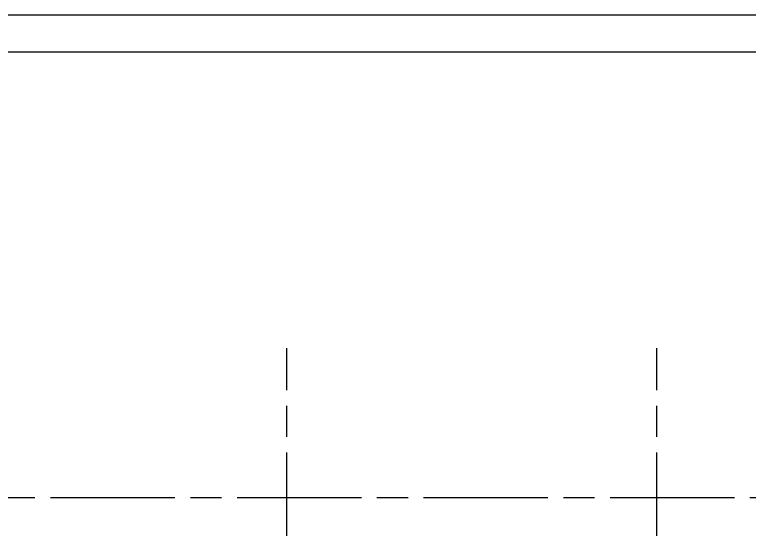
# Model space of a CAD drawing. Header units: inches. Extents: x 2870606 to 3671143, y -733551 to -473558.
# Drawn here: x 3313897 to 3323822, y -498848 to -491903 of the extents above; entities that cross this region are included whole.
import ezdxf

# ---------------------------------------------------------------- set-up
doc = ezdxf.new("R2010")
doc.units = ezdxf.units.IN
doc.header["$MEASUREMENT"] = 0
doc.linetypes.add('ACAD_ISO08W100', pattern=[36, 24, -3, 6, -3])

msp = doc.modelspace()

# ---------------------------------------------------------------- linework, layer by layer
at = {"color": 252, "linetype": 'ACAD_ISO08W100', "ltscale": 70}
for p, q in [((3317572.01, -524692.02), (3317572.01, -496403.85)), ((3322572.01, -524692.02), (3322572.01, -496403.85)), ((3366460.93, -498423.13), (3300567.24, -498423.13))]:
    msp.add_line(p, q, dxfattribs=at)
msp.add_lwpolyline([(3294143.15, -545903.23), (3294143.15, -491903.23), (3369143.15, -491903.23), (3369143.15, -545903.23)], close=True)
at = {"lineweight": 30}
msp.add_lwpolyline([(3296143.15, -545403.23), (3296143.15, -492403.23), (3368643.15, -492403.23), (3368643.15, -545403.23)], close=True, dxfattribs=at)

doc.saveas('drawing.dxf')
